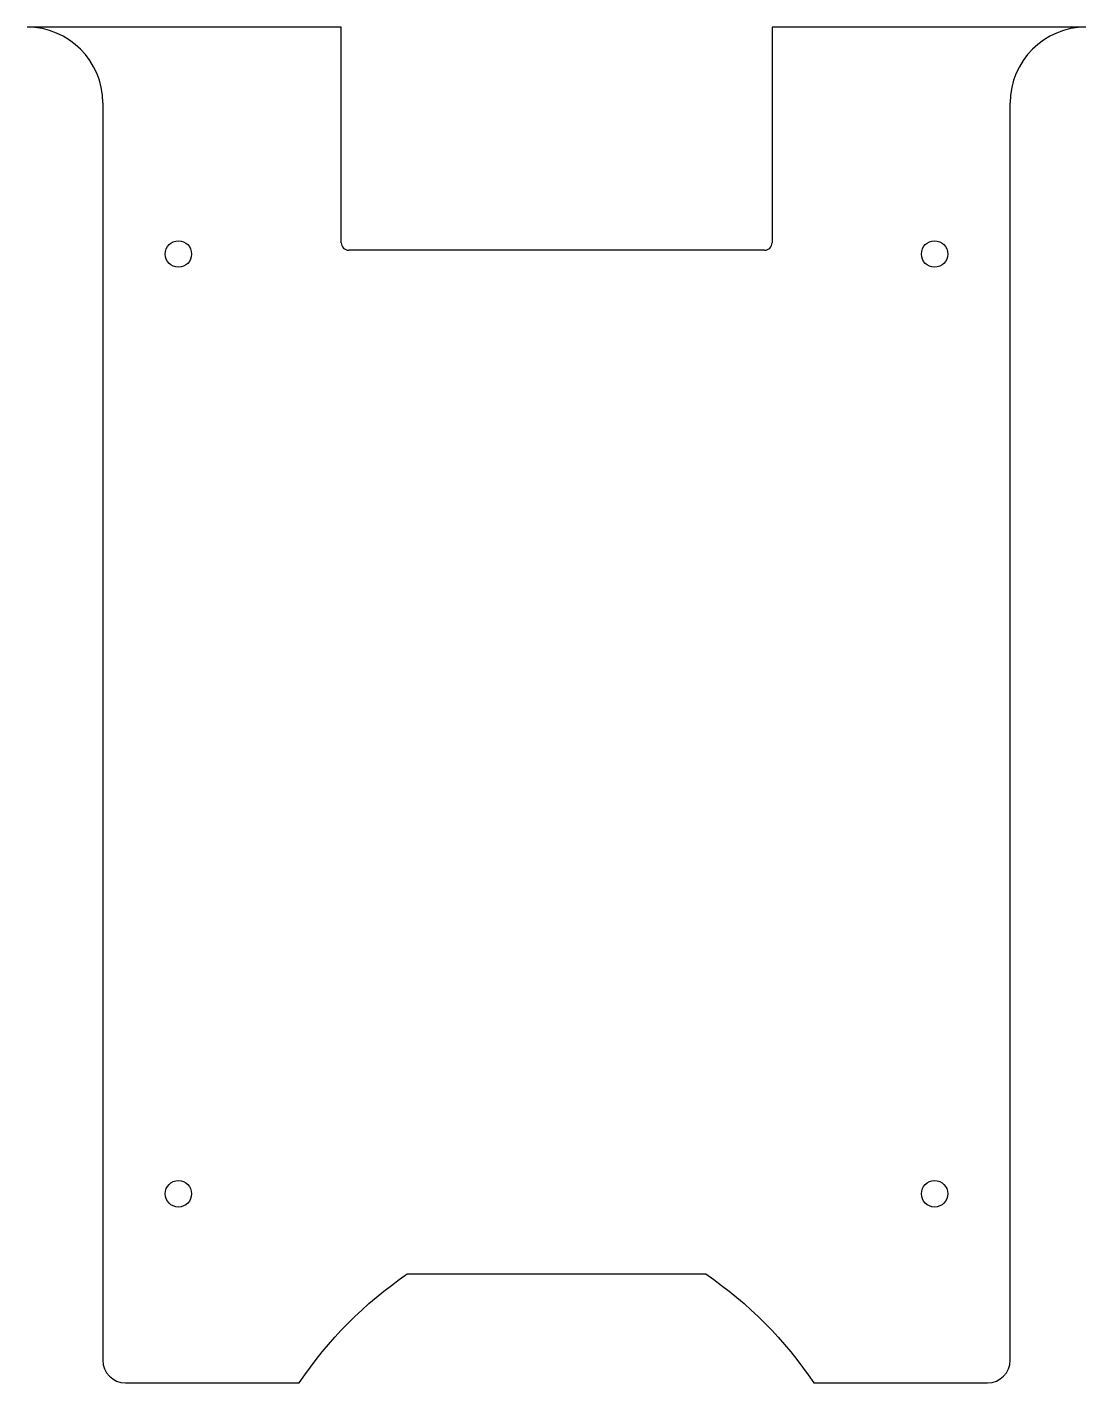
# Model space of a CAD drawing. Header units: millimetres. Extents: x -70 to 70, y 40 to 219.
import ezdxf

# ---------------------------------------------------------------- set-up
doc = ezdxf.new("R2010")
doc.units = ezdxf.units.MM

msp = doc.modelspace()

# ---------------------------------------------------------------- linework, layer by layer
at = {"color": 7, "linetype": 'Continuous', "lineweight": 25}
for p, q in [((-28.47, 219), (-70, 219)), ((-28.47, 190.5), (-28.47, 219)), ((70, 219), (28.51, 219)), ((28.51, 219), (28.51, 190.5)), ((-60, 209), (-60, 42.75)), ((60, 42.75), (60, 209)), ((27.51, 189.5), (-27.47, 189.5)), ((-19.73, 54.15), (19.73, 54.15)), ((-57, 39.75), (-34.01, 39.75)), ((34.01, 39.75), (57, 39.75))]:
    msp.add_line(p, q, dxfattribs=at)
for centre in [(-50, 189), (50, 189), (-50, 64.75), (50, 64.75)]:
    msp.add_circle(centre, 1.75, dxfattribs=at)
for centre, radius, start, end in [((-70, 209), 10, 0, 90), ((70, 209), 10, 90, 180), ((-27.47, 190.5), 1, 180, 270), ((27.51, 190.5), 1, 270, 0), ((-57, 42.75), 3, 180, 270), ((57, 42.75), 3, 270, 0)]:
    msp.add_arc(centre, radius, start, end, dxfattribs=at)
for points in [[(-34.01, 39.75), (-30.21, 45.44), (-25.45, 50.24), (-19.73, 54.15)], [(19.73, 54.15), (25.45, 50.24), (30.21, 45.44), (34.01, 39.75)]]:
    msp.add_open_spline(points, degree=3, dxfattribs=at)

doc.saveas('drawing.dxf')
